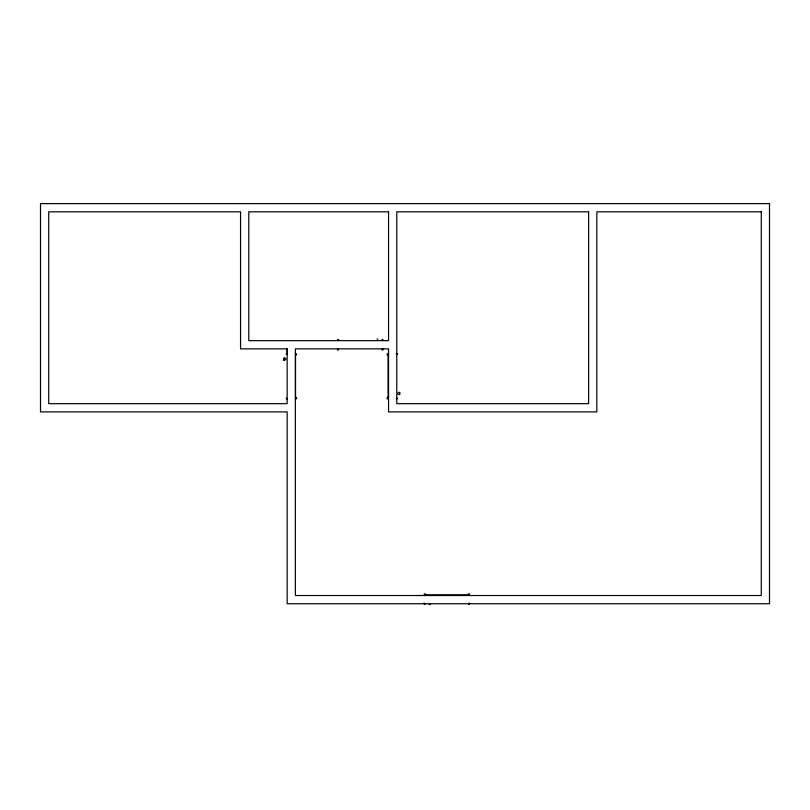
<?xml version="1.0" encoding="UTF-8"?>
<svg xmlns="http://www.w3.org/2000/svg" width="810" height="810" viewBox="0 0 810 810"><rect width="100%" height="100%" fill="white"/><g stroke="black" fill="none" stroke-linecap="round" stroke-linejoin="round"><path stroke-width="1.21" d="M296.085 355.246L296.561 354.243A1.023 0.699 0 0 0 296.602 353.899L295.529 353.504L295.529 399.046L296.602 398.642A1.023 0.699 0 0 0 296.561 398.297L296.085 397.295M283.996 359.964L283.996 358.202L283.966 360.045M399.654 392.556L399.654 394.369L399.664 392.506M338.529 349.515L337.77 349.849L337.476 348.826M425.078 603.825L424.268 603.997L424.075 603.045M387.595 397.204L387.058 398.297A1.023 0.699 0 0 0 387.028 398.642L388.101 399.046L388.101 353.504L387.028 353.899A1.023 0.699 0 0 0 387.058 354.243L387.595 355.337M397.295 354.345L397.356 354.243A1.023 0.699 0 0 0 397.386 353.899L396.323 353.504M383.019 340.605L382.735 339.572L381.763 340.048M286.426 398.115L286.274 398.297A1.023 0.699 0 0 0 286.234 398.642L287.307 399.046M338.975 340.038L337.881 339.532L337.476 340.605M382.026 349.596L382.826 349.778L383.019 348.826M468.625 603.825L469.425 603.997L469.618 603.045M425.675 594.246L424.926 593.851A1.023 0.699 -90 0 0 424.481 593.75L424.075 594.823L469.618 594.823L469.223 593.75A1.023 0.699 -90 0 0 468.879 593.781L468.322 594.277M284.067 358.01L284.948 357.878M398.682 394.662L399.553 394.531M469.101 604.128L469.223 604.118A1.023 0.699 -90 0 1 468.879 604.078M376.964 339.066L377.926 339.066M287.155 348.867L240.56 348.867L240.56 211.835L48.721 211.835L48.721 403.674L287.155 403.674L287.155 348.867L287.165 353.849M287.307 353.504L286.234 353.899A1.023 0.699 0 0 0 286.274 354.243L286.335 354.345M396.323 399.046L397.386 398.642A1.023 0.699 0 0 0 397.356 398.297L397.204 398.115M429.371 603.865L429.948 603.865M429.178 604.584L430.14 604.584M284.067 360.156L284.948 360.288M398.682 392.263L399.553 392.394M382.178 349.798L382.279 349.859A1.023 0.699 -90 0 0 382.624 349.89M397.852 392.982L397.852 393.943M285.768 358.597L285.768 359.559M424.825 604.078A1.023 0.699 -90 0 1 424.481 604.108M338.226 349.859A1.023 0.699 -90 0 1 337.881 349.89M337.881 339.532A1.023 0.699 -90 0 1 338.226 339.562M382.279 339.562A1.023 0.699 -90 0 1 382.624 339.532M769.5 203.614L40.5 203.614L40.5 411.895L287.155 411.895L287.155 603.744L769.5 603.744L769.5 203.614M388.557 211.835L248.781 211.835L248.781 340.645L388.557 340.645L388.557 211.835M588.617 211.835L396.778 211.835L396.778 403.674L588.617 403.674L588.617 211.835M761.279 211.835L596.838 211.835L596.838 411.895L388.557 411.895L388.557 348.867L295.377 348.867L295.377 595.522L761.279 595.522L761.279 211.835"/></g></svg>
